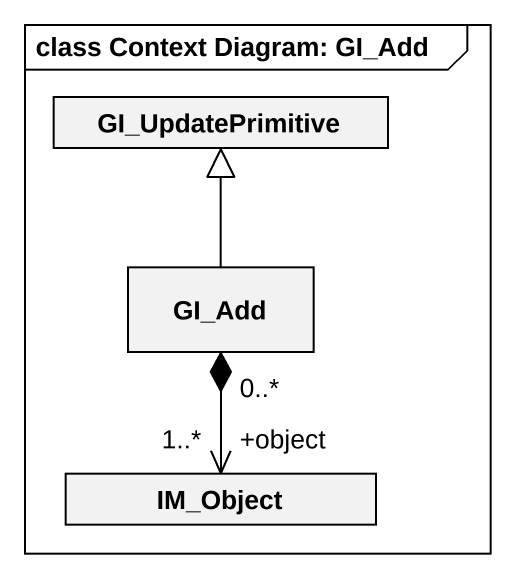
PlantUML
@startuml
mainframe class Context Diagram: GI_Add
hide circle
hide empty members
class GI_UpdatePrimitive
class GI_Add
class IM_Object
GI_Add -up-|> GI_UpdatePrimitive
GI_Add "0..*" *--> "+object\n1..*" IM_Object
@enduml
